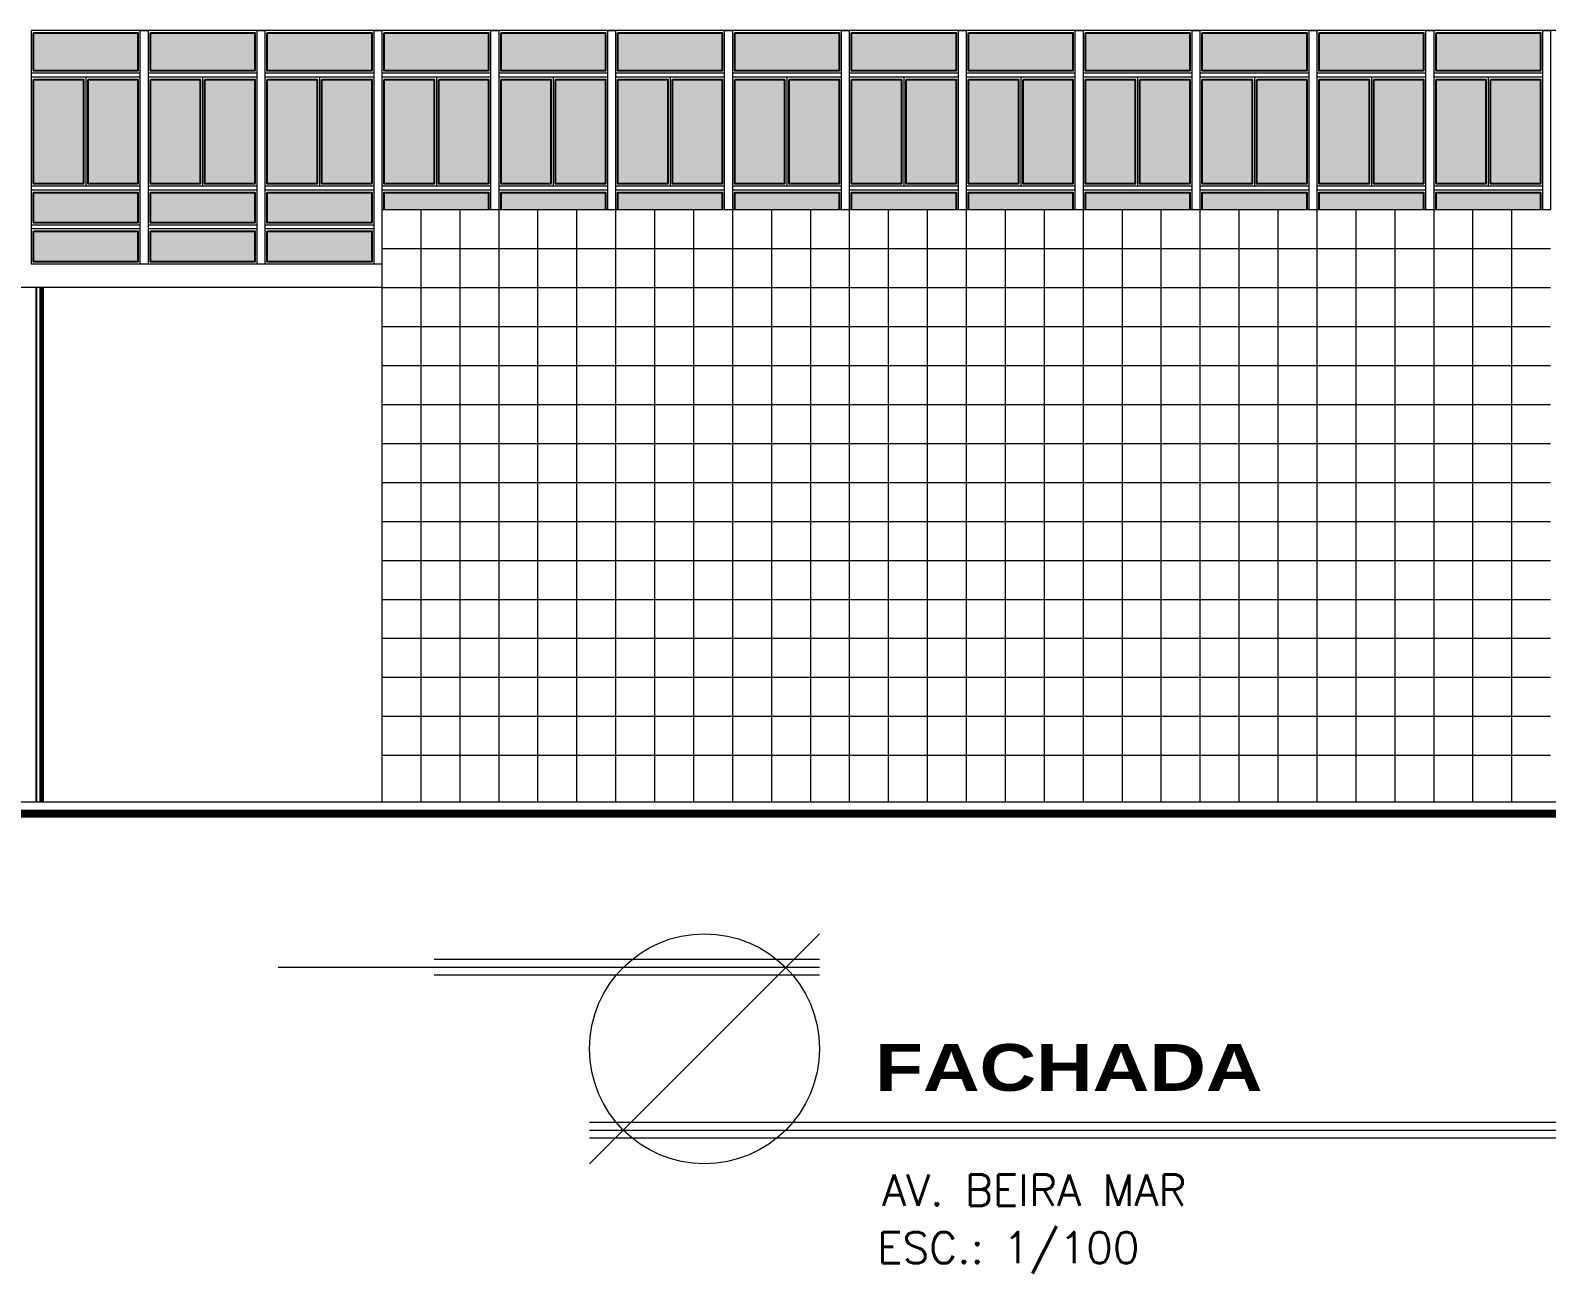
# Model space of a CAD drawing. Header units: millimetres. Extents: x 521 to 1055, y 261 to 520.
# Drawn here: x 844.04 to 863.5, y 292.33 to 308.28 of the extents above; entities that cross this region are included whole.
import ezdxf

# ---------------------------------------------------------------- set-up
doc = ezdxf.new("R2010")
doc.units = ezdxf.units.MM
doc.linetypes.add('CONTINU', pattern=[0])
doc.layers.add('0.1', color=8, linetype='Continuous', lineweight=13)
doc.styles.add('SANSSERIFBOLD', font='sasb____.pfb', dxfattribs={"width": 1.2, "height": 0.6})
doc.styles.get("Standard").update_dxf_attribs({"font": 'romans.shx'})

# ---------------------------------------------------------------- blocks, each defined once
blk = doc.blocks.new('TITU-2')
at = {"color": 1}
for p, q in [((0.01475, 0.01475), (-0.01475, -0.01475)), ((-0.03471, 0.01043), (-0.05471, 0.01043)), ((0.01475, 0.01143), (-0.03471, 0.01143)), ((0.01475, 0.00943), (-0.03471, 0.00943)), ((-0.01475, -0.00943), (0.1213, -0.00943)), ((-0.01475, -0.01143), (0.1213, -0.01143))]:
    blk.add_line(p, q, dxfattribs=at)
at = {"color": 7}
for p, q in [((0.01475, 0.01043), (-0.03471, 0.01043)), ((-0.01475, -0.01043), (0.1213, -0.01043))]:
    blk.add_line(p, q, dxfattribs=at)
at = {"color": 1}
blk.add_circle((0, 0), 0.01475, dxfattribs=at)
at = {"color": 4}
blk.add_text('ESC.:', height=0.004, dxfattribs=at).set_placement((0.02216, -0.02752))
at = {"color": 8, "style": 'SANSSERIFBOLD', "width": 1.2}
blk.add_attdef('FACHADA', (0.0219, -0.0054), '', height=0.006, dxfattribs=at)
at = {"color": 4}
for tag, p in [('FACHADA', (0.0228, -0.02014)), ('0/0', (0.03834, -0.02752))]:
    blk.add_attdef(tag, p, '', height=0.004, dxfattribs=at)

msp = doc.modelspace()

# ---------------------------------------------------------------- hatches: boundary and pattern name
at = {"layer": '0.1', "linetype": 'CONTINU', "lineweight": -2}
h = msp.add_hatch(color=9, dxfattribs=at)
h.paths.add_polyline_path([(845.41903, 308.25219), (844.07903, 308.25219), (844.07903, 307.7623), (845.41903, 307.7623)])
h.paths.add_polyline_path([(846.91903, 308.25219), (845.57903, 308.25219), (845.57903, 307.7623), (846.91903, 307.7623)])
h.paths.add_polyline_path([(848.41903, 308.25219), (847.07903, 308.25219), (847.07903, 307.7623), (848.41903, 307.7623)])
h.paths.add_polyline_path([(849.91903, 308.25219), (848.57903, 308.25219), (848.57903, 307.7623), (849.91903, 307.7623)])
h.paths.add_polyline_path([(851.41903, 308.25219), (850.07903, 308.25219), (850.07903, 307.7623), (851.41903, 307.7623)])
h.paths.add_polyline_path([(852.91903, 308.25219), (851.57903, 308.25219), (851.57903, 307.7623), (852.91903, 307.7623)])
h.paths.add_polyline_path([(854.41903, 308.25219), (853.07903, 308.25219), (853.07903, 307.7623), (854.41903, 307.7623)])
h.paths.add_polyline_path([(855.91903, 308.25219), (854.57903, 308.25219), (854.57903, 307.7623), (855.91903, 307.7623)])
h.paths.add_polyline_path([(857.41903, 308.25219), (856.07903, 308.25219), (856.07903, 307.7623), (857.41903, 307.7623)])
h.paths.add_polyline_path([(858.91903, 308.25219), (857.57903, 308.25219), (857.57903, 307.7623), (858.91903, 307.7623)])
h.paths.add_polyline_path([(860.41903, 308.25219), (859.07903, 308.25219), (859.07903, 307.7623), (860.41903, 307.7623)])
h.paths.add_polyline_path([(861.91903, 308.25219), (860.57903, 308.25219), (860.57903, 307.7623), (861.91903, 307.7623)])
h.paths.add_polyline_path([(863.41903, 308.25219), (862.07903, 308.25219), (862.07903, 307.7623), (863.41903, 307.7623)])
h.paths.add_polyline_path([(863.41903, 307.65238), (862.77903, 307.65238), (862.77903, 306.31219), (863.41903, 306.31219)])
h.paths.add_polyline_path([(862.71903, 307.65238), (862.07903, 307.65238), (862.07903, 306.31219), (862.71903, 306.31219)])
h.paths.add_polyline_path([(861.91903, 307.65238), (861.27903, 307.65238), (861.27903, 306.31219), (861.91903, 306.31219)])
h.paths.add_polyline_path([(861.21903, 307.65238), (860.57903, 307.65238), (860.57903, 306.31219), (861.21903, 306.31219)])
h.paths.add_polyline_path([(860.41903, 307.65238), (859.77903, 307.65238), (859.77903, 306.31219), (860.41903, 306.31219)])
h.paths.add_polyline_path([(859.71903, 307.65238), (859.07903, 307.65238), (859.07903, 306.31219), (859.71903, 306.31219)])
h.paths.add_polyline_path([(858.91903, 307.65238), (858.27903, 307.65238), (858.27903, 306.31219), (858.91903, 306.31219)])
h.paths.add_polyline_path([(858.21903, 307.65238), (857.57903, 307.65238), (857.57903, 306.31219), (858.21903, 306.31219)])
h.paths.add_polyline_path([(857.41903, 307.65238), (856.77903, 307.65238), (856.77903, 306.31219), (857.41903, 306.31219)])
h.paths.add_polyline_path([(856.71903, 307.65238), (856.07903, 307.65238), (856.07903, 306.31219), (856.71903, 306.31219)])
h.paths.add_polyline_path([(855.91903, 307.65238), (855.27903, 307.65238), (855.27903, 306.31219), (855.91903, 306.31219)])
h.paths.add_polyline_path([(855.21903, 307.65238), (854.57903, 307.65238), (854.57903, 306.31219), (855.21903, 306.31219)])
h.paths.add_polyline_path([(854.41903, 307.65238), (853.77903, 307.65238), (853.77903, 306.31219), (854.41903, 306.31219)])
h.paths.add_polyline_path([(853.71903, 307.65238), (853.07903, 307.65238), (853.07903, 306.31219), (853.71903, 306.31219)])
h.paths.add_polyline_path([(852.91903, 307.65238), (852.27903, 307.65238), (852.27903, 306.31219), (852.91903, 306.31219)])
h.paths.add_polyline_path([(852.21903, 307.65238), (851.57903, 307.65238), (851.57903, 306.31219), (852.21903, 306.31219)])
h.paths.add_polyline_path([(851.41903, 307.65238), (850.77903, 307.65238), (850.77903, 306.31219), (851.41903, 306.31219)])
h.paths.add_polyline_path([(850.71903, 307.65238), (850.07903, 307.65238), (850.07903, 306.31219), (850.71903, 306.31219)])
h.paths.add_polyline_path([(849.91903, 307.65238), (849.27903, 307.65238), (849.27903, 306.31219), (849.91903, 306.31219)])
h.paths.add_polyline_path([(849.21903, 307.65238), (848.57903, 307.65238), (848.57903, 306.31219), (849.21903, 306.31219)])
h.paths.add_polyline_path([(848.41903, 307.65238), (847.77903, 307.65238), (847.77903, 306.31219), (848.41903, 306.31219)])
h.paths.add_polyline_path([(847.71903, 307.65238), (847.07903, 307.65238), (847.07903, 306.31219), (847.71903, 306.31219)])
h.paths.add_polyline_path([(846.91903, 307.65238), (846.27903, 307.65238), (846.27903, 306.31219), (846.91903, 306.31219)])
h.paths.add_polyline_path([(846.21903, 307.65238), (845.57903, 307.65238), (845.57903, 306.31219), (846.21903, 306.31219)])
h.paths.add_polyline_path([(845.41903, 307.65238), (844.77903, 307.65238), (844.77903, 306.31219), (845.41903, 306.31219)])
h.paths.add_polyline_path([(844.71903, 307.65238), (844.07903, 307.65238), (844.07903, 306.31219), (844.71903, 306.31219)])
h.paths.add_polyline_path([(845.41903, 306.20277), (844.07903, 306.20277), (844.07903, 305.81414), (845.41903, 305.81414)])
h.paths.add_polyline_path([(845.41903, 305.70414), (844.07903, 305.70414), (844.07903, 305.31219), (845.41903, 305.31219)])
h.paths.add_polyline_path([(846.91903, 305.70414), (845.57903, 305.70414), (845.57903, 305.31219), (846.91903, 305.31219)])
h.paths.add_polyline_path([(846.91903, 306.20277), (845.57903, 306.20277), (845.57903, 305.81414), (846.91903, 305.81414)])
h.paths.add_polyline_path([(848.41903, 305.70414), (847.07903, 305.70414), (847.07903, 305.31219), (848.41903, 305.31219)])
h.paths.add_polyline_path([(848.41903, 306.20277), (847.07903, 306.20277), (847.07903, 305.81414), (848.41903, 305.81414)])
h.paths.add_polyline_path([(849.91903, 306.20277), (848.57903, 306.20277), (848.57903, 305.98219), (849.91903, 305.98219)])
h.paths.add_polyline_path([(851.41903, 306.20277), (850.07903, 306.20277), (850.07903, 305.98219), (851.41903, 305.98219)])
h.paths.add_polyline_path([(852.91903, 306.20277), (851.57903, 306.20277), (851.57903, 305.98219), (852.91903, 305.98219)])
h.paths.add_polyline_path([(854.41903, 306.20277), (853.07903, 306.20277), (853.07903, 305.98219), (854.41903, 305.98219)])
h.paths.add_polyline_path([(855.91903, 306.20277), (854.57903, 306.20277), (854.57903, 305.98219), (855.91903, 305.98219)])
h.paths.add_polyline_path([(857.41903, 306.20277), (856.07903, 306.20277), (856.07903, 305.98219), (857.41903, 305.98219)])
h.paths.add_polyline_path([(858.91903, 306.20277), (857.57903, 306.20277), (857.57903, 305.98219), (858.91903, 305.98219)])
h.paths.add_polyline_path([(860.41903, 306.20277), (859.07903, 306.20277), (859.07903, 305.98219), (860.41903, 305.98219)])
h.paths.add_polyline_path([(861.91903, 306.20277), (860.57903, 306.20277), (860.57903, 305.98219), (861.91903, 305.98219)])
h.paths.add_polyline_path([(863.41903, 306.20277), (862.07903, 306.20277), (862.07903, 305.98219), (863.41903, 305.98219)])

# ---------------------------------------------------------------- linework, layer by layer
at = {"layer": '0.1', "color": 8}
for p, q in [((891.84903, 308.28219), (844.04903, 308.28219)), ((844.04903, 308.28219), (844.04903, 305.28219)), ((849.04903, 305.98219), (849.04903, 298.38219)), ((849.54903, 305.98219), (849.54903, 298.38219)), ((850.04903, 305.98219), (850.04903, 298.38219)), ((850.54903, 305.98219), (850.54903, 298.38219)), ((851.04903, 305.98219), (851.04903, 298.38219)), ((851.54903, 305.98219), (851.54903, 298.38219)), ((852.04903, 305.98219), (852.04903, 298.38219)), ((852.54903, 305.98219), (852.54903, 298.38219)), ((853.04903, 305.98219), (853.04903, 298.38219)), ((853.54903, 305.98219), (853.54903, 298.38219)), ((854.04903, 305.98219), (854.04903, 298.38219)), ((854.54903, 305.98219), (854.54903, 298.38219)), ((855.04903, 305.98219), (855.04903, 298.38219)), ((855.54903, 305.98219), (855.54903, 298.38219)), ((856.04903, 305.98219), (856.04903, 298.38219)), ((856.54903, 305.98219), (856.54903, 298.38219)), ((857.04903, 305.98219), (857.04903, 298.38219)), ((857.54903, 305.98219), (857.54903, 298.38219)), ((858.04903, 305.98219), (858.04903, 298.38219)), ((858.54903, 305.98219), (858.54903, 298.38219)), ((859.04903, 305.98219), (859.04903, 298.38219)), ((859.54903, 305.98219), (859.54903, 298.38219)), ((860.04903, 305.98219), (860.04903, 298.38219)), ((860.54903, 305.98219), (860.54903, 298.38219)), ((861.04903, 305.98219), (861.04903, 298.38219)), ((861.54903, 305.98219), (861.54903, 298.38219)), ((862.04903, 305.98219), (862.04903, 298.38219)), ((862.54903, 305.98219), (862.54903, 298.38219)), ((863.04903, 305.98219), (863.04903, 298.38219)), ((848.54903, 305.48219), (863.54903, 305.48219)), ((848.54903, 305.28219), (844.04903, 305.28219)), ((848.54903, 304.98219), (863.54903, 304.98219)), ((848.54903, 304.48219), (863.54903, 304.48219)), ((848.54903, 303.98219), (863.54903, 303.98219)), ((848.54903, 303.48219), (863.54903, 303.48219)), ((848.54903, 302.98219), (863.54903, 302.98219)), ((848.54903, 302.48219), (863.54903, 302.48219)), ((848.54903, 301.98219), (863.54903, 301.98219)), ((848.54903, 301.48219), (863.54903, 301.48219)), ((848.54903, 300.98219), (863.54903, 300.98219)), ((848.54903, 300.48219), (863.54903, 300.48219)), ((848.54903, 299.98219), (863.54903, 299.98219)), ((848.54903, 299.48219), (863.54903, 299.48219)), ((848.54903, 298.98219), (863.54903, 298.98219))]:
    msp.add_line(p, q, dxfattribs=at)
at = {"layer": '0.1', "color": 8, "linetype": 'CONTINU'}
for p, q in [((845.44903, 307.7323), (844.04903, 307.7323)), ((845.44903, 307.68238), (844.04903, 307.68238)), ((844.74903, 307.68238), (844.74903, 306.28219)), ((846.94903, 307.7323), (845.54903, 307.7323)), ((846.94903, 307.68238), (845.54903, 307.68238)), ((846.24903, 307.68238), (846.24903, 306.28219)), ((848.44903, 307.7323), (847.04903, 307.7323)), ((848.44903, 307.68238), (847.04903, 307.68238)), ((847.74903, 307.68238), (847.74903, 306.28219)), ((849.94903, 307.7323), (848.54903, 307.7323)), ((849.94903, 307.68238), (848.54903, 307.68238)), ((849.24903, 307.68238), (849.24903, 306.28219)), ((851.44903, 307.7323), (850.04903, 307.7323)), ((851.44903, 307.68238), (850.04903, 307.68238)), ((850.74903, 307.68238), (850.74903, 306.28219)), ((852.94903, 307.7323), (851.54903, 307.7323)), ((852.94903, 307.68238), (851.54903, 307.68238)), ((852.24903, 307.68238), (852.24903, 306.28219)), ((854.44903, 307.7323), (853.04903, 307.7323)), ((854.44903, 307.68238), (853.04903, 307.68238)), ((853.74903, 307.68238), (853.74903, 306.28219)), ((855.94903, 307.7323), (854.54903, 307.7323)), ((855.94903, 307.68238), (854.54903, 307.68238)), ((855.24903, 307.68238), (855.24903, 306.28219)), ((857.44903, 307.7323), (856.04903, 307.7323)), ((857.44903, 307.68238), (856.04903, 307.68238)), ((856.74903, 307.68238), (856.74903, 306.28219)), ((858.94903, 307.7323), (857.54903, 307.7323)), ((858.94903, 307.68238), (857.54903, 307.68238)), ((858.24903, 307.68238), (858.24903, 306.28219)), ((860.44903, 307.7323), (859.04903, 307.7323)), ((860.44903, 307.68238), (859.04903, 307.68238)), ((859.74903, 307.68238), (859.74903, 306.28219)), ((861.94903, 307.7323), (860.54903, 307.7323)), ((861.94903, 307.68238), (860.54903, 307.68238)), ((861.24903, 307.68238), (861.24903, 306.28219)), ((863.44903, 307.7323), (862.04903, 307.7323)), ((863.44903, 307.68238), (862.04903, 307.68238)), ((862.74903, 307.68238), (862.74903, 306.28219)), ((845.44903, 306.28219), (844.04903, 306.28219)), ((845.44903, 306.23277), (844.04903, 306.23277)), ((846.94903, 306.28219), (845.54903, 306.28219)), ((846.94903, 306.23277), (845.54903, 306.23277)), ((848.44903, 306.28219), (847.04903, 306.28219)), ((848.44903, 306.23277), (847.04903, 306.23277)), ((849.94903, 306.28219), (848.54903, 306.28219)), ((849.94903, 306.23277), (848.54903, 306.23277)), ((851.44903, 306.28219), (850.04903, 306.28219)), ((851.44903, 306.23277), (850.04903, 306.23277)), ((852.94903, 306.28219), (851.54903, 306.28219)), ((852.94903, 306.23277), (851.54903, 306.23277)), ((854.44903, 306.28219), (853.04903, 306.28219)), ((854.44903, 306.23277), (853.04903, 306.23277)), ((855.94903, 306.28219), (854.54903, 306.28219)), ((855.94903, 306.23277), (854.54903, 306.23277)), ((857.44903, 306.28219), (856.04903, 306.28219)), ((857.44903, 306.23277), (856.04903, 306.23277)), ((858.94903, 306.28219), (857.54903, 306.28219)), ((858.94903, 306.23277), (857.54903, 306.23277)), ((860.44903, 306.28219), (859.04903, 306.28219)), ((860.44903, 306.23277), (859.04903, 306.23277)), ((861.94903, 306.28219), (860.54903, 306.28219)), ((861.94903, 306.23277), (860.54903, 306.23277)), ((863.44903, 306.28219), (862.04903, 306.28219)), ((863.44903, 306.23277), (862.04903, 306.23277)), ((845.44903, 305.78414), (844.04903, 305.78414)), ((846.94903, 305.78414), (845.54903, 305.78414)), ((848.44903, 305.78414), (847.04903, 305.78414)), ((845.44903, 305.73414), (844.04903, 305.73414)), ((846.94903, 305.73414), (845.54903, 305.73414)), ((848.44903, 305.73414), (847.04903, 305.73414))]:
    msp.add_line(p, q, dxfattribs=at)
at = {"layer": '0.1', "color": 7}
for p, q in [((848.54903, 305.98219), (848.54903, 298.38219)), ((848.54903, 305.98219), (863.54903, 305.98219)), ((848.54903, 298.38219), (839.44017, 298.38219)), ((866.54903, 298.38219), (848.54903, 298.38219))]:
    msp.add_line(p, q, dxfattribs=at)
at = {"layer": '0.1', "color": 254}
msp.add_line((848.54903, 304.98219), (842.94903, 304.98219), dxfattribs=at)
at = {"layer": '0.1', "color": 8, "linetype": 'CONTINU', "lineweight": -2}
for p, q in [((844.11287, 304.98219), (844.11287, 298.38219)), ((844.16344, 304.98219), (844.16344, 298.38219)), ((844.18779, 304.98219), (844.18779, 298.38219)), ((844.19903, 304.98219), (844.19903, 298.38219))]:
    msp.add_line(p, q, dxfattribs=at)
at = {"layer": '0.1', "color": 8, "linetype": 'CONTINU'}
for points in [[(845.44903, 305.28219), (845.44903, 308.28219), (845.54903, 308.28219), (845.54903, 305.28219)], [(846.94903, 305.28219), (846.94903, 308.28219), (847.04903, 308.28219), (847.04903, 305.28219)]]:
    msp.add_lwpolyline(points, close=True, dxfattribs=at)
for points in [[(848.54903, 305.28219), (848.44903, 305.28219), (848.44903, 308.28219), (848.54903, 308.28219), (848.54903, 305.98219)], [(849.94903, 305.98219), (849.94903, 308.28219), (850.04903, 308.28219), (850.04903, 305.98219)], [(851.44903, 305.98219), (851.44903, 308.28219), (851.54903, 308.28219), (851.54903, 305.98219)], [(852.94903, 305.98219), (852.94903, 308.28219), (853.04903, 308.28219), (853.04903, 305.98219)], [(854.44903, 305.98219), (854.44903, 308.28219), (854.54903, 308.28219), (854.54903, 305.98219)], [(855.94903, 305.98219), (855.94903, 308.28219), (856.04903, 308.28219), (856.04903, 305.98219)], [(857.44903, 305.98219), (857.44903, 308.28219), (857.54903, 308.28219), (857.54903, 305.98219)], [(858.94903, 305.98219), (858.94903, 308.28219), (859.04903, 308.28219), (859.04903, 305.98219)], [(860.44903, 305.98219), (860.44903, 308.28219), (860.54903, 308.28219), (860.54903, 305.98219)], [(861.94903, 305.98219), (861.94903, 308.28219), (862.04903, 308.28219), (862.04903, 305.98219)], [(863.44903, 305.98219), (863.44903, 308.28219), (863.54903, 308.28219), (863.54903, 305.98219)]]:
    msp.add_lwpolyline(points, dxfattribs=at)
at = {"layer": '0.1', "color": 8, "linetype": 'CONTINU', "lineweight": -2}
for points in [[(844.07903, 308.25219), (845.41903, 308.25219), (845.41903, 307.7623), (844.07903, 307.7623)], [(845.57903, 308.25219), (846.91903, 308.25219), (846.91903, 307.7623), (845.57903, 307.7623)], [(847.07903, 308.25219), (848.41903, 308.25219), (848.41903, 307.7623), (847.07903, 307.7623)], [(848.57903, 308.25219), (849.91903, 308.25219), (849.91903, 307.7623), (848.57903, 307.7623)], [(850.07903, 308.25219), (851.41903, 308.25219), (851.41903, 307.7623), (850.07903, 307.7623)], [(851.57903, 308.25219), (852.91903, 308.25219), (852.91903, 307.7623), (851.57903, 307.7623)], [(853.07903, 308.25219), (854.41903, 308.25219), (854.41903, 307.7623), (853.07903, 307.7623)], [(854.57903, 308.25219), (855.91903, 308.25219), (855.91903, 307.7623), (854.57903, 307.7623)], [(856.07903, 308.25219), (857.41903, 308.25219), (857.41903, 307.7623), (856.07903, 307.7623)], [(857.57903, 308.25219), (858.91903, 308.25219), (858.91903, 307.7623), (857.57903, 307.7623)], [(859.07903, 308.25219), (860.41903, 308.25219), (860.41903, 307.7623), (859.07903, 307.7623)], [(860.57903, 308.25219), (861.91903, 308.25219), (861.91903, 307.7623), (860.57903, 307.7623)], [(862.07903, 308.25219), (863.41903, 308.25219), (863.41903, 307.7623), (862.07903, 307.7623)], [(844.07903, 307.65238), (844.71903, 307.65238), (844.71903, 306.31219), (844.07903, 306.31219)], [(844.77903, 307.65238), (845.41903, 307.65238), (845.41903, 306.31219), (844.77903, 306.31219)], [(845.57903, 307.65238), (846.21903, 307.65238), (846.21903, 306.31219), (845.57903, 306.31219)], [(846.27903, 307.65238), (846.91903, 307.65238), (846.91903, 306.31219), (846.27903, 306.31219)], [(847.07903, 307.65238), (847.71903, 307.65238), (847.71903, 306.31219), (847.07903, 306.31219)], [(847.77903, 307.65238), (848.41903, 307.65238), (848.41903, 306.31219), (847.77903, 306.31219)], [(848.57903, 307.65238), (849.21903, 307.65238), (849.21903, 306.31219), (848.57903, 306.31219)], [(849.27903, 307.65238), (849.91903, 307.65238), (849.91903, 306.31219), (849.27903, 306.31219)], [(850.07903, 307.65238), (850.71903, 307.65238), (850.71903, 306.31219), (850.07903, 306.31219)], [(850.77903, 307.65238), (851.41903, 307.65238), (851.41903, 306.31219), (850.77903, 306.31219)], [(851.57903, 307.65238), (852.21903, 307.65238), (852.21903, 306.31219), (851.57903, 306.31219)], [(852.27903, 307.65238), (852.91903, 307.65238), (852.91903, 306.31219), (852.27903, 306.31219)], [(853.07903, 307.65238), (853.71903, 307.65238), (853.71903, 306.31219), (853.07903, 306.31219)], [(853.77903, 307.65238), (854.41903, 307.65238), (854.41903, 306.31219), (853.77903, 306.31219)], [(854.57903, 307.65238), (855.21903, 307.65238), (855.21903, 306.31219), (854.57903, 306.31219)], [(855.27903, 307.65238), (855.91903, 307.65238), (855.91903, 306.31219), (855.27903, 306.31219)], [(856.07903, 307.65238), (856.71903, 307.65238), (856.71903, 306.31219), (856.07903, 306.31219)], [(856.77903, 307.65238), (857.41903, 307.65238), (857.41903, 306.31219), (856.77903, 306.31219)], [(857.57903, 307.65238), (858.21903, 307.65238), (858.21903, 306.31219), (857.57903, 306.31219)], [(858.27903, 307.65238), (858.91903, 307.65238), (858.91903, 306.31219), (858.27903, 306.31219)], [(859.07903, 307.65238), (859.71903, 307.65238), (859.71903, 306.31219), (859.07903, 306.31219)], [(859.77903, 307.65238), (860.41903, 307.65238), (860.41903, 306.31219), (859.77903, 306.31219)], [(860.57903, 307.65238), (861.21903, 307.65238), (861.21903, 306.31219), (860.57903, 306.31219)], [(861.27903, 307.65238), (861.91903, 307.65238), (861.91903, 306.31219), (861.27903, 306.31219)], [(862.07903, 307.65238), (862.71903, 307.65238), (862.71903, 306.31219), (862.07903, 306.31219)], [(862.77903, 307.65238), (863.41903, 307.65238), (863.41903, 306.31219), (862.77903, 306.31219)], [(844.07903, 306.20277), (845.41903, 306.20277), (845.41903, 305.81414), (844.07903, 305.81414)], [(845.57903, 306.20277), (846.91903, 306.20277), (846.91903, 305.81414), (845.57903, 305.81414)], [(847.07903, 306.20277), (848.41903, 306.20277), (848.41903, 305.81414), (847.07903, 305.81414)], [(844.07903, 305.70414), (845.41903, 305.70414), (845.41903, 305.31219), (844.07903, 305.31219)], [(845.57903, 305.70414), (846.91903, 305.70414), (846.91903, 305.31219), (845.57903, 305.31219)], [(847.07903, 305.70414), (848.41903, 305.70414), (848.41903, 305.31219), (847.07903, 305.31219)]]:
    msp.add_lwpolyline(points, close=True, dxfattribs=at)
for points in [[(848.57903, 305.98219), (848.57903, 306.20277), (849.91903, 306.20277), (849.91903, 305.98219)], [(850.07903, 305.98219), (850.07903, 306.20277), (851.41903, 306.20277), (851.41903, 305.98219)], [(851.57903, 305.98219), (851.57903, 306.20277), (852.91903, 306.20277), (852.91903, 305.98219)], [(853.07903, 305.98219), (853.07903, 306.20277), (854.41903, 306.20277), (854.41903, 305.98219)], [(854.57903, 305.98219), (854.57903, 306.20277), (855.91903, 306.20277), (855.91903, 305.98219)], [(856.07903, 305.98219), (856.07903, 306.20277), (857.41903, 306.20277), (857.41903, 305.98219)], [(857.57903, 305.98219), (857.57903, 306.20277), (858.91903, 306.20277), (858.91903, 305.98219)], [(859.07903, 305.98219), (859.07903, 306.20277), (860.41903, 306.20277), (860.41903, 305.98219)], [(860.57903, 305.98219), (860.57903, 306.20277), (861.91903, 306.20277), (861.91903, 305.98219)], [(862.07903, 305.98219), (862.07903, 306.20277), (863.41903, 306.20277), (863.41903, 305.98219)]]:
    msp.add_lwpolyline(points, dxfattribs=at)
at = {"layer": '0.1', "color": 7, "const_width": 0.1}
msp.add_lwpolyline([(839.44017, 298.23219), (897.54421, 298.23219)], dxfattribs=at)

# ---------------------------------------------------------------- block references
at = {"layer": '0.1', "color": 8}
ref = msp.add_blockref('TITU-2', (852.68988, 295.21669), dxfattribs=dict(at, xscale=100, yscale=100, zscale=100))
ref.add_attrib('FACHADA', 'FACHADA', (854.87988, 294.67669), dxfattribs={"layer": '0', "color": 8, "height": 0.6, "style": 'SANSSERIFBOLD', "width": 1.2})
ref.add_attrib('0/0', '1/100', (856.52417, 292.46459), dxfattribs={"layer": '0', "color": 4, "height": 0.4})
ref.add_attrib('FACHADA', 'AV. BEIRA MAR', (854.96939, 293.20296), dxfattribs={"layer": '0', "color": 4, "height": 0.4})

doc.saveas('drawing.dxf')
